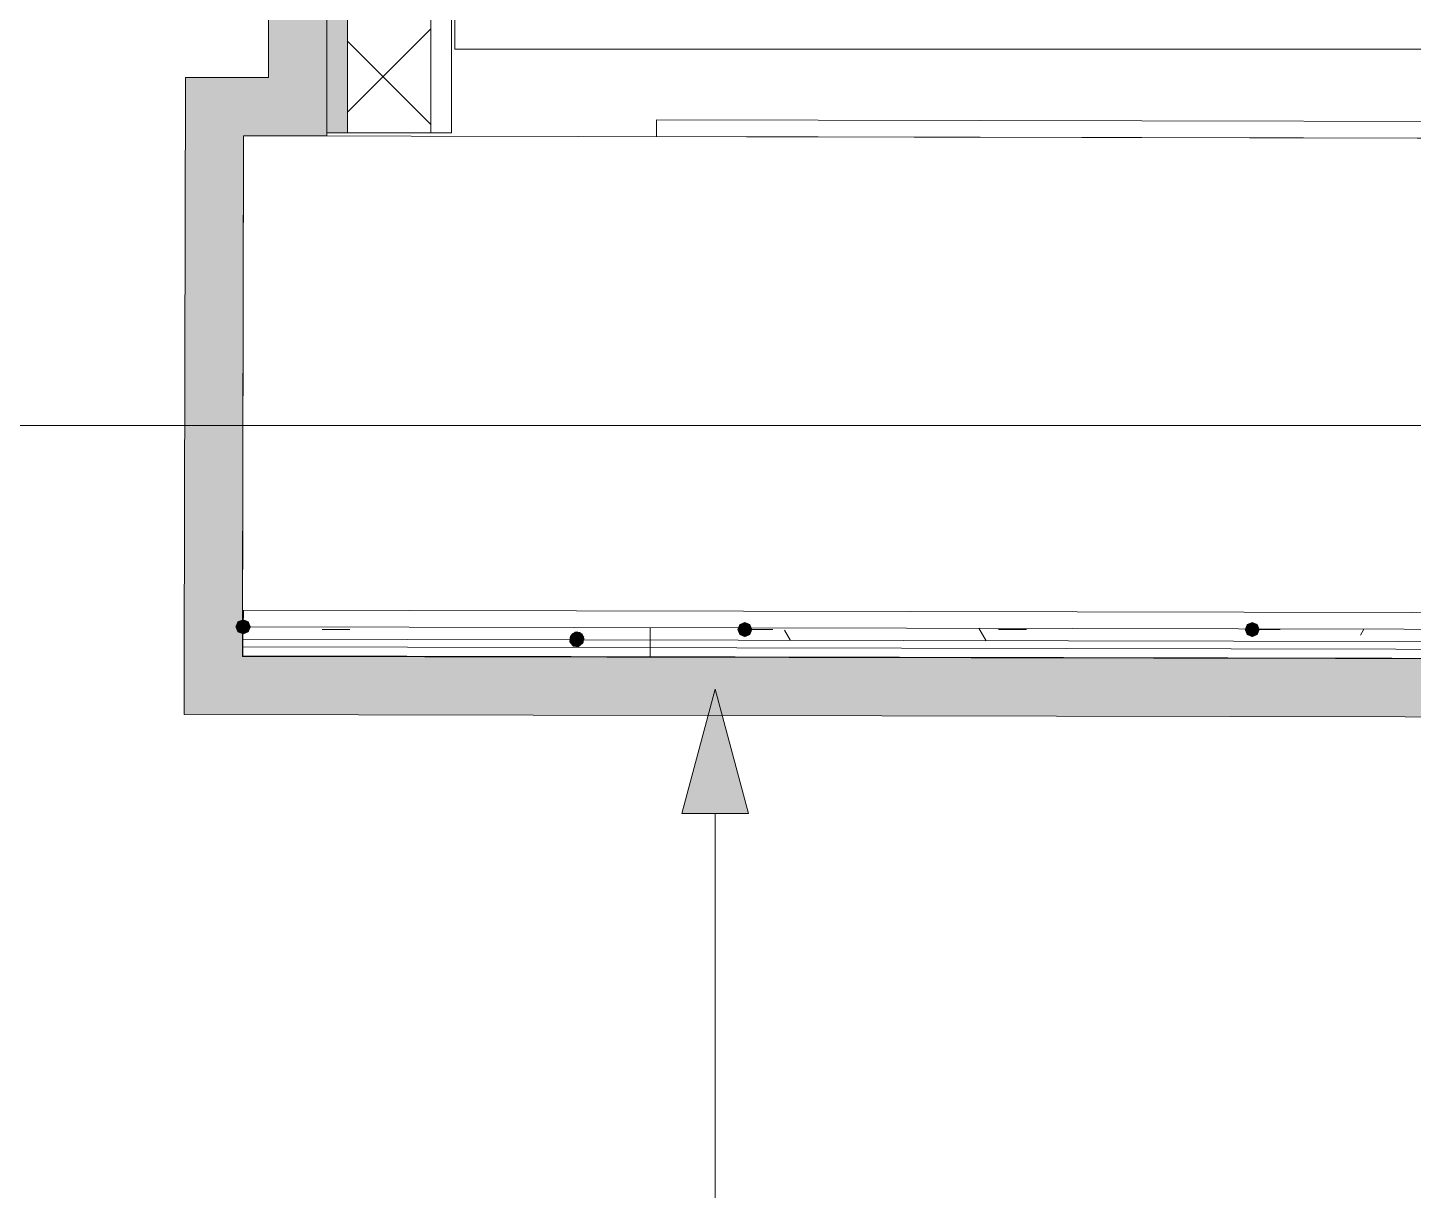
# Model space of a CAD drawing. Header units: millimetres. Extents: x -546 to 1681, y -650 to 1730.
# Drawn here: x 646.6 to 663.24, y 408.18 to 422.15 of the extents above; entities that cross this region are included whole.
import ezdxf

# ---------------------------------------------------------------- set-up
doc = ezdxf.new("R2010")
doc.units = ezdxf.units.MM

msp = doc.modelspace()

# ---------------------------------------------------------------- hatches: boundary and pattern name
at = {"true_color": 0xf1d696}
h = msp.add_hatch(color=41, dxfattribs=at)
h.dxf.hatch_style = 2
h.paths.add_polyline_path([(649.49, 461.061), (650.19, 461.061), (650.19, 421.552), (649.49, 421.554)])
h = msp.add_hatch(color=7)
h.dxf.hatch_style = 2
h.paths.add_polyline_path([(650.44, 441.941), (650.44, 420.891), (650.19, 420.891), (650.19, 441.941)])
h = msp.add_hatch(color=41, dxfattribs=at)
h.dxf.hatch_style = 2
h.paths.add_polyline_path([(648.489, 420.856), (648.491, 421.556), (649.189, 420.854)])
h = msp.add_hatch(color=41, dxfattribs=at)
h.dxf.hatch_style = 2
h.paths.add_polyline_path([(648.491, 421.556), (649.191, 421.554), (649.189, 420.854)])
h = msp.add_hatch(color=41, dxfattribs=at)
h.dxf.hatch_style = 2
h.paths.add_polyline_path([(649.49, 421.554), (649.49, 420.854), (649.189, 420.854), (649.191, 421.554)])
h = msp.add_hatch(color=41, dxfattribs=at)
h.dxf.hatch_style = 2
h.paths.add_polyline_path([(649.49, 421.554), (650.19, 421.552), (650.19, 420.852)])
h = msp.add_hatch(color=41, dxfattribs=at)
h.dxf.hatch_style = 2
h.paths.add_polyline_path([(650.19, 420.852), (649.49, 420.854), (649.49, 421.554)])
h = msp.add_hatch(color=41, dxfattribs=at)
h.dxf.hatch_style = 2
h.paths.add_polyline_path([(648.489, 420.856), (649.189, 420.854), (649.177, 414.598), (648.477, 414.599)])
h = msp.add_hatch(color=7)
h.dxf.hatch_style = 2
h.paths.add_polyline_path([(649.187, 414.864), (649.251, 414.891), (649.277, 414.954), (649.251, 415.018), (649.187, 415.044), (649.118, 415.018), (649.092, 414.954), (649.118, 414.891)])
h = msp.add_hatch(color=7)
h.dxf.hatch_style = 2
h.paths.add_polyline_path([(655.213, 415.011), (655.149, 414.985), (655.123, 414.921), (655.149, 414.858), (655.213, 414.831), (655.277, 414.858), (655.303, 414.921), (655.277, 414.985)])
h = msp.add_hatch(color=7)
h.dxf.hatch_style = 2
h.paths.add_polyline_path([(655.213, 415.011), (655.149, 414.985), (655.123, 414.921), (655.149, 414.858), (655.213, 414.831), (655.277, 414.858), (655.303, 414.921), (655.277, 414.985)])
h = msp.add_hatch(color=7)
h.dxf.hatch_style = 2
h.paths.add_polyline_path([(661.309, 415.011), (661.245, 414.985), (661.219, 414.921), (661.245, 414.858), (661.309, 414.831), (661.373, 414.858), (661.399, 414.921), (661.373, 414.985)])
h = msp.add_hatch(color=7)
h.dxf.hatch_style = 2
h.paths.add_polyline_path([(653.276, 414.767), (653.283, 414.835), (653.24, 414.889), (653.171, 414.896), (653.118, 414.852), (653.111, 414.839), (653.104, 414.771), (653.147, 414.717), (653.216, 414.71), (653.269, 414.754)])
h = msp.add_hatch(color=7)
h.dxf.hatch_style = 2
h.paths.add_polyline_path([(653.197, 414.899), (653.133, 414.873), (653.107, 414.809), (653.133, 414.746), (653.197, 414.719), (653.261, 414.746), (653.287, 414.809), (653.261, 414.873)])
at = {"true_color": 0x800080}
h = msp.add_hatch(color=216, dxfattribs=at)
h.dxf.hatch_style = 2
h.paths.add_polyline_path([(648.475, 413.899), (648.477, 414.599), (649.177, 414.598)])
h = msp.add_hatch(color=216, dxfattribs=at)
h.dxf.hatch_style = 2
h.paths.add_polyline_path([(649.177, 414.598), (649.175, 413.898), (648.475, 413.899)])
h = msp.add_hatch(color=216, dxfattribs=at)
h.dxf.hatch_style = 2
h.paths.add_polyline_path([(649.175, 413.898), (649.177, 414.598), (682.011, 414.537), (682.011, 413.837)])
at = {"true_color": 0x0077b0}
h = msp.add_hatch(color=144, dxfattribs=at)
h.dxf.hatch_style = 2
h.paths.add_polyline_path([(654.857, 414.205), (655.257, 412.713), (654.457, 412.713)])

# ---------------------------------------------------------------- linework, layer by layer
at = {"color": 7, "lineweight": 0}
for points in [[(650.19, 421.552), (650.19, 461.761)], [(649.49, 461.061), (649.49, 421.554)], [(650.19, 441.941), (650.19, 420.891)], [(650.44, 420.891), (650.44, 441.941)], [(651.44, 420.891), (651.44, 441.941)], [(651.69, 420.891), (651.69, 441.941)], [(651.727, 422.296), (651.727, 421.896)], [(651.727, 421.896), (680.191, 421.896)], [(648.491, 421.556), (648.477, 414.599)], [(648.491, 421.556), (649.191, 421.554)], [(649.49, 421.554), (649.191, 421.554)], [(650.19, 420.852), (650.19, 421.552)], [(685.252, 420.981), (654.152, 421.044)], [(654.152, 421.044), (654.152, 420.844)], [(649.177, 414.598), (649.189, 420.854)], [(649.189, 420.854), (649.178, 415.154)], [(685.447, 420.781), (649.189, 420.854)], [(649.189, 420.854), (650.19, 420.852)], [(650.19, 420.891), (651.69, 420.891)], [(650.19, 420.852), (650.19, 420.891)], [(654.152, 420.844), (685.252, 420.781)], [(187.211, 417.371), (863.726, 417.371)], [(683.278, 415.085), (649.178, 415.154)], [(649.188, 415.154), (649.187, 414.954)], [(649.182, 414.954), (649.182, 414.604)], [(649.187, 414.954), (683.061, 414.885)], [(683.061, 414.885), (649.187, 414.954)], [(650.133, 414.921), (650.469, 414.921)], [(654.077, 414.944), (654.077, 414.594)], [(655.213, 414.921), (655.549, 414.921)], [(655.763, 414.791), (655.691, 414.915)], [(658.112, 414.786), (658.025, 414.936)], [(658.261, 414.921), (658.597, 414.921)], [(661.309, 414.921), (661.645, 414.921)], [(662.651, 414.927), (662.609, 414.854)], [(649.182, 414.804), (682.911, 414.736)], [(649.182, 414.714), (682.821, 414.646)], [(648.475, 413.899), (648.477, 414.599)], [(682.011, 414.537), (649.177, 414.598)], [(649.182, 414.604), (682.711, 414.536)], [(648.475, 413.899), (682.011, 413.837)]]:
    msp.add_lwpolyline(points, dxfattribs=at)
at = {"color": 250, "lineweight": 0, "true_color": 0x1d1d1d}
for points in [[(650.44, 421.138), (651.44, 422.138)], [(651.44, 420.991), (650.44, 421.991)]]:
    msp.add_lwpolyline(points, dxfattribs=at)
at = {"color": 144, "lineweight": 0, "true_color": 0x0077b0}
for points in [[(654.857, 414.205), (654.457, 412.713)], [(654.857, 414.205), (655.257, 412.713)], [(655.257, 412.713), (654.457, 412.713)], [(654.857, 412.713), (654.857, 389.484)]]:
    msp.add_lwpolyline(points, dxfattribs=at)

doc.saveas('drawing.dxf')
